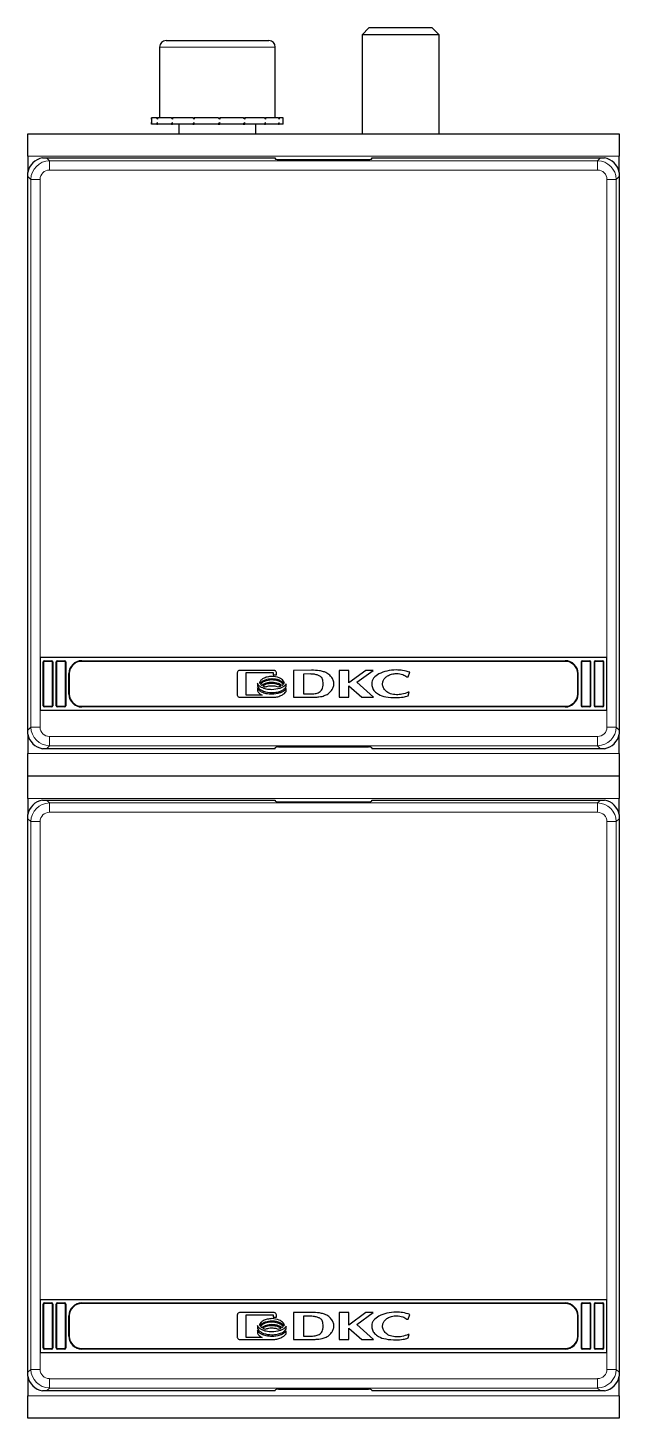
# Model space of a CAD drawing. Header units: millimetres. Extents: x 0 to 4265, y -608 to 607.
# Drawn here: x 4173.3 to 4265.3, y 289.4 to 505.9 of the extents above; entities that cross this region are included whole.
import ezdxf

# ---------------------------------------------------------------- set-up
doc = ezdxf.new("R2010")
doc.units = ezdxf.units.MM

msp = doc.modelspace()

# ---------------------------------------------------------------- linework, layer by layer
at = {"color": 7, "linetype": 'Continuous', "lineweight": 25}
for p, q in [((4226.38, 505.89), (4225.3, 504.82)), ((4225.3, 504.82), (4225.3, 489.39)), ((4237.3, 504.82), (4225.3, 504.82)), ((4236.23, 505.89), (4226.38, 505.89)), ((4237.3, 504.82), (4236.23, 505.89)), ((4237.3, 489.39), (4237.3, 504.82)), ((4193.8, 502.89), (4193.8, 491.89)), ((4194.8, 503.89), (4203.24, 503.89)), ((4203.24, 503.89), (4210.8, 503.89)), ((4211.8, 491.89), (4211.8, 502.89)), ((4192.55, 491.89), (4192.55, 490.89)), ((4192.55, 491.89), (4192.56, 491.89)), ((4192.56, 491.89), (4192.56, 491.64)), ((4193.37, 491.89), (4192.56, 491.89)), ((4193.37, 491.89), (4193.47, 491.89)), ((4193.47, 491.89), (4193.47, 491.64)), ((4195.63, 491.89), (4193.47, 491.89)), ((4195.63, 491.89), (4195.81, 491.89)), ((4195.81, 491.89), (4195.81, 491.64)), ((4198.97, 491.89), (4195.81, 491.89)), ((4198.97, 491.89), (4199.2, 491.89)), ((4199.2, 491.89), (4199.2, 491.64)), ((4202.9, 491.89), (4199.2, 491.89)), ((4202.9, 491.89), (4202.98, 491.89)), ((4203.11, 491.89), (4203.15, 491.89)), ((4203.15, 491.89), (4203.15, 491.64)), ((4206.82, 491.89), (4203.15, 491.89)), ((4206.82, 491.89), (4207.04, 491.89)), ((4207.04, 491.89), (4207.04, 491.64)), ((4210.12, 491.89), (4207.04, 491.89)), ((4210.12, 491.89), (4210.29, 491.89)), ((4210.29, 491.89), (4210.29, 491.64)), ((4212.31, 491.89), (4210.29, 491.89)), ((4212.31, 491.89), (4212.4, 491.89)), ((4212.4, 491.89), (4212.4, 491.64)), ((4213.05, 491.89), (4212.4, 491.89)), ((4213.05, 490.89), (4213.05, 491.89)), ((4173.3, 485.89), (4173.3, 489.39)), ((4173.3, 489.39), (4265.3, 489.39)), ((4192.55, 490.89), (4192.56, 490.89)), ((4192.56, 490.89), (4192.56, 491.14)), ((4193.37, 490.89), (4192.56, 490.89)), ((4193.37, 490.89), (4193.47, 490.89)), ((4193.47, 490.89), (4193.47, 491.14)), ((4195.63, 490.89), (4193.47, 490.89)), ((4195.63, 490.89), (4195.81, 490.89)), ((4195.81, 490.89), (4195.81, 491.14)), ((4198.97, 490.89), (4195.81, 490.89)), ((4196.8, 490.89), (4196.8, 489.39)), ((4198.97, 490.89), (4199.2, 490.89)), ((4199.2, 490.89), (4199.2, 491.14)), ((4202.9, 490.89), (4199.2, 490.89)), ((4202.9, 490.89), (4203.07, 490.89)), ((4203.07, 490.89), (4203.15, 490.89)), ((4203.15, 490.89), (4203.15, 491.14)), ((4206.82, 490.89), (4203.15, 490.89)), ((4206.82, 490.89), (4207.04, 490.89)), ((4207.04, 490.89), (4207.04, 491.14)), ((4210.12, 490.89), (4207.04, 490.89)), ((4208.8, 489.39), (4208.8, 490.89)), ((4210.12, 490.89), (4210.29, 490.89)), ((4210.29, 490.89), (4210.29, 491.14)), ((4212.31, 490.89), (4210.29, 490.89)), ((4212.31, 490.89), (4212.4, 490.89)), ((4212.4, 490.89), (4212.4, 491.14)), ((4213.05, 490.89), (4212.4, 490.89)), ((4265.3, 489.39), (4265.3, 485.89)), ((4173.3, 485.89), (4173.3, 483.37)), ((4175.58, 485.64), (4176.2, 485.64)), ((4176.2, 485.64), (4211.8, 485.64)), ((4211.8, 485.64), (4211.8, 485.51)), ((4212.3, 485.37), (4226.3, 485.37)), ((4226.8, 485.51), (4226.8, 485.64)), ((4226.8, 485.64), (4262.4, 485.64)), ((4262.4, 485.64), (4263.03, 485.64)), ((4265.3, 483.37), (4265.3, 485.89)), ((4173.3, 482.74), (4173.3, 483.37)), ((4265.3, 483.37), (4265.3, 482.74)), ((4173.3, 396.54), (4173.3, 482.74)), ((4265.3, 482.74), (4265.3, 396.54)), ((4263.4, 407.84), (4175.2, 407.84)), ((4175.2, 407.84), (4175.2, 399.64)), ((4175.7, 400.34), (4175.7, 407.14)), ((4175.9, 407.34), (4177, 407.34)), ((4177.2, 407.14), (4177.2, 400.34)), ((4177.7, 400.34), (4177.7, 407.14)), ((4177.9, 407.34), (4179, 407.34)), ((4179.2, 407.14), (4179.2, 400.34)), ((4181.7, 407.34), (4256.9, 407.34)), ((4259.4, 407.14), (4259.4, 400.34)), ((4259.6, 407.34), (4260.7, 407.34)), ((4260.9, 400.34), (4260.9, 407.14)), ((4261.4, 407.14), (4261.4, 400.34)), ((4261.6, 407.34), (4262.7, 407.34)), ((4262.9, 400.34), (4262.9, 407.14)), ((4263.4, 399.64), (4263.4, 407.84)), ((4179.7, 402.14), (4179.7, 405.34)), ((4205.87, 405.4), (4205.87, 402.08)), ((4211.55, 405.84), (4206.31, 405.84)), ((4207.29, 405.51), (4211.46, 405.51)), ((4207.29, 401.97), (4207.29, 405.51)), ((4211.46, 405.51), (4211.46, 405.12)), ((4211.46, 405.12), (4211.99, 405.12)), ((4211.99, 405.12), (4211.99, 405.4)), ((4217.45, 405.86), (4214.62, 405.84)), ((4214.62, 405.84), (4214.62, 401.64)), ((4217.24, 405.28), (4216.2, 405.26)), ((4216.2, 405.26), (4216.2, 402.16)), ((4221.73, 405.84), (4221.73, 401.64)), ((4223.22, 405.84), (4221.73, 405.84)), ((4223.22, 403.87), (4223.22, 405.84)), ((4225.88, 405.84), (4223.22, 403.87)), ((4224.48, 403.98), (4227.02, 405.84)), ((4227.02, 405.84), (4225.88, 405.84)), ((4232.48, 404.82), (4232.73, 405.55)), ((4258.9, 402.14), (4258.9, 405.34)), ((4209.02, 403.83), (4209.02, 403.38)), ((4209.02, 403.11), (4209.02, 402.65)), ((4213.48, 403.27), (4213.48, 403.72)), ((4213.48, 402.54), (4213.48, 403.01)), ((4223.23, 403.41), (4225.25, 401.64)), ((4223.23, 401.64), (4223.23, 403.41)), ((4227.07, 401.64), (4224.48, 403.98)), ((4232.28, 404.82), (4232.48, 404.82)), ((4206.31, 401.64), (4211.55, 401.64)), ((4209.75, 401.96), (4207.29, 401.97)), ((4214.62, 401.64), (4217.3, 401.65)), ((4216.2, 402.16), (4217.15, 402.18)), ((4217.3, 401.65), (4217.32, 401.65)), ((4217.32, 401.65), (4217.33, 401.65)), ((4221.73, 401.64), (4223.23, 401.64)), ((4225.25, 401.64), (4227.07, 401.64)), ((4232.46, 401.88), (4232.65, 402.42)), ((4232.65, 402.42), (4232.49, 402.42)), ((4175.2, 399.64), (4263.4, 399.64)), ((4177, 400.14), (4175.9, 400.14)), ((4179, 400.14), (4177.9, 400.14)), ((4256.9, 400.14), (4181.7, 400.14)), ((4260.7, 400.14), (4259.6, 400.14)), ((4262.7, 400.14), (4261.6, 400.14)), ((4173.3, 395.92), (4173.3, 396.54)), ((4265.3, 396.54), (4265.3, 395.92)), ((4173.3, 395.92), (4173.3, 392.89)), ((4265.3, 392.89), (4265.3, 395.92)), ((4173.3, 389.39), (4173.3, 392.89)), ((4176.2, 393.64), (4175.58, 393.64)), ((4211.8, 393.64), (4176.2, 393.64)), ((4211.8, 393.64), (4211.8, 393.78)), ((4212.3, 393.91), (4226.3, 393.91)), ((4226.8, 393.78), (4226.8, 393.64)), ((4262.4, 393.64), (4226.8, 393.64)), ((4263.03, 393.64), (4262.4, 393.64)), ((4265.3, 392.89), (4265.3, 389.39)), ((4173.3, 385.89), (4173.3, 389.39)), ((4173.3, 389.39), (4265.3, 389.39)), ((4265.3, 389.39), (4265.3, 385.89)), ((4173.3, 385.89), (4173.3, 383.37)), ((4175.58, 385.64), (4176.2, 385.64)), ((4176.2, 385.64), (4211.8, 385.64)), ((4211.8, 385.64), (4211.8, 385.51)), ((4212.3, 385.37), (4226.3, 385.37)), ((4226.8, 385.51), (4226.8, 385.64)), ((4226.8, 385.64), (4262.4, 385.64)), ((4262.4, 385.64), (4263.03, 385.64)), ((4265.3, 383.37), (4265.3, 385.89)), ((4173.3, 382.74), (4173.3, 383.37)), ((4265.3, 383.37), (4265.3, 382.74)), ((4173.3, 296.54), (4173.3, 382.74)), ((4265.3, 382.74), (4265.3, 296.54)), ((4263.4, 307.84), (4175.2, 307.84)), ((4175.2, 307.84), (4175.2, 299.64)), ((4263.4, 299.64), (4263.4, 307.84)), ((4175.7, 300.34), (4175.7, 307.14)), ((4175.9, 307.34), (4177, 307.34)), ((4177.2, 307.14), (4177.2, 300.34)), ((4177.7, 300.34), (4177.7, 307.14)), ((4177.9, 307.34), (4179, 307.34)), ((4179.2, 307.14), (4179.2, 300.34)), ((4179.7, 302.14), (4179.7, 305.34)), ((4181.7, 307.34), (4256.9, 307.34)), ((4205.87, 305.4), (4205.87, 302.08)), ((4211.55, 305.84), (4206.31, 305.84)), ((4207.29, 305.51), (4211.46, 305.51)), ((4207.29, 301.97), (4207.29, 305.51)), ((4211.46, 305.51), (4211.46, 305.12)), ((4211.99, 305.12), (4211.99, 305.4)), ((4217.45, 305.86), (4214.62, 305.84)), ((4214.62, 305.84), (4214.62, 301.64)), ((4217.24, 305.28), (4216.2, 305.26)), ((4221.73, 305.84), (4221.73, 301.64)), ((4223.22, 305.84), (4221.73, 305.84)), ((4223.22, 303.87), (4223.22, 305.84)), ((4225.88, 305.84), (4223.22, 303.87)), ((4224.48, 303.98), (4227.02, 305.84)), ((4227.02, 305.84), (4225.88, 305.84)), ((4232.48, 304.82), (4232.73, 305.55)), ((4258.9, 302.14), (4258.9, 305.34)), ((4259.4, 307.14), (4259.4, 300.34)), ((4259.6, 307.34), (4260.7, 307.34)), ((4260.9, 300.34), (4260.9, 307.14)), ((4261.4, 307.14), (4261.4, 300.34)), ((4261.6, 307.34), (4262.7, 307.34)), ((4262.9, 300.34), (4262.9, 307.14)), ((4209.02, 303.83), (4209.02, 303.38)), ((4209.02, 303.11), (4209.02, 302.65)), ((4211.46, 305.12), (4211.99, 305.12)), ((4213.48, 303.27), (4213.48, 303.72)), ((4216.2, 305.26), (4216.2, 302.16)), ((4223.23, 303.41), (4225.25, 301.64)), ((4223.23, 301.64), (4223.23, 303.41)), ((4227.07, 301.64), (4224.48, 303.98)), ((4232.28, 304.82), (4232.48, 304.82)), ((4206.31, 301.64), (4211.55, 301.64)), ((4209.75, 301.96), (4207.29, 301.97)), ((4213.48, 302.54), (4213.48, 303.01)), ((4214.62, 301.64), (4217.3, 301.65)), ((4216.2, 302.16), (4217.15, 302.18)), ((4217.3, 301.65), (4217.32, 301.65)), ((4217.32, 301.65), (4217.33, 301.65)), ((4221.73, 301.64), (4223.23, 301.64)), ((4225.25, 301.64), (4227.07, 301.64)), ((4232.46, 301.88), (4232.65, 302.42)), ((4232.65, 302.42), (4232.49, 302.42)), ((4175.2, 299.64), (4263.4, 299.64)), ((4177, 300.14), (4175.9, 300.14)), ((4179, 300.14), (4177.9, 300.14)), ((4256.9, 300.14), (4181.7, 300.14)), ((4260.7, 300.14), (4259.6, 300.14)), ((4262.7, 300.14), (4261.6, 300.14)), ((4173.3, 295.92), (4173.3, 296.54)), ((4173.3, 295.92), (4173.3, 292.89)), ((4265.3, 296.54), (4265.3, 295.92)), ((4265.3, 292.89), (4265.3, 295.92)), ((4173.3, 289.39), (4173.3, 292.89)), ((4176.2, 293.64), (4175.58, 293.64)), ((4211.8, 293.64), (4176.2, 293.64)), ((4211.8, 293.64), (4211.8, 293.78)), ((4212.3, 293.91), (4226.3, 293.91)), ((4226.8, 293.78), (4226.8, 293.64)), ((4262.4, 293.64), (4226.8, 293.64)), ((4263.03, 293.64), (4262.4, 293.64)), ((4265.3, 292.89), (4265.3, 289.39)), ((4265.3, 289.39), (4173.3, 289.39))]:
    msp.add_line(p, q, dxfattribs=at)
at = {"color": 8, "linetype": 'Continuous', "lineweight": 18}
for p, q in [((4203.3, 502.89), (4193.8, 502.89)), ((4211.8, 502.89), (4203.3, 502.89)), ((4173.3, 485.89), (4265.3, 485.89)), ((4176.2, 485.64), (4176.65, 485.19)), ((4176.65, 485.19), (4176.65, 483.74)), ((4176.65, 485.19), (4261.95, 485.19)), ((4261.95, 485.19), (4262.4, 485.64)), ((4261.95, 483.74), (4261.95, 485.19)), ((4261.95, 483.74), (4176.65, 483.74)), ((4173.75, 482.29), (4173.3, 482.74)), ((4175.2, 482.29), (4173.75, 482.29)), ((4173.75, 396.99), (4173.75, 482.29)), ((4175.2, 482.29), (4175.2, 407.84)), ((4263.4, 407.84), (4263.4, 482.29)), ((4264.85, 482.29), (4263.4, 482.29)), ((4265.3, 482.74), (4264.85, 482.29)), ((4264.85, 482.29), (4264.85, 396.99)), ((4175.71, 407.14), (4175.7, 407.14)), ((4175.71, 407.14), (4175.81, 407.14)), ((4175.71, 400.34), (4175.71, 407.14)), ((4175.81, 407.14), (4175.81, 400.34)), ((4175.9, 407.24), (4175.9, 407.34)), ((4175.9, 407.34), (4177, 407.34)), ((4175.9, 407.34), (4175.9, 407.34)), ((4177, 407.24), (4175.9, 407.24)), ((4177, 407.24), (4177, 407.34)), ((4177, 407.34), (4177, 407.34)), ((4177.1, 400.34), (4177.1, 407.14)), ((4177.1, 407.14), (4177.2, 407.14)), ((4177.2, 407.14), (4177.2, 400.34)), ((4177.2, 407.14), (4177.2, 407.14)), ((4177.71, 407.14), (4177.7, 407.14)), ((4177.71, 407.14), (4177.81, 407.14)), ((4177.71, 400.34), (4177.71, 407.14)), ((4177.81, 407.14), (4177.81, 400.34)), ((4177.9, 407.24), (4177.9, 407.34)), ((4177.9, 407.34), (4179, 407.34)), ((4177.9, 407.34), (4177.9, 407.34)), ((4179, 407.24), (4177.9, 407.24)), ((4179, 407.24), (4179, 407.34)), ((4179, 407.34), (4179, 407.34)), ((4179.1, 400.34), (4179.1, 407.14)), ((4179.1, 407.14), (4179.2, 407.14)), ((4179.2, 407.14), (4179.2, 400.34)), ((4179.2, 407.14), (4179.2, 407.14)), ((4181.7, 407.34), (4256.9, 407.34)), ((4181.7, 407.24), (4181.7, 407.34)), ((4181.7, 407.34), (4181.7, 407.34)), ((4256.9, 407.24), (4181.7, 407.24)), ((4256.9, 407.34), (4256.9, 407.24)), ((4256.9, 407.34), (4256.9, 407.34)), ((4259.4, 407.14), (4259.5, 407.14)), ((4259.4, 400.34), (4259.4, 407.14)), ((4259.4, 407.14), (4259.4, 407.14)), ((4259.5, 407.14), (4259.5, 400.34)), ((4259.6, 407.34), (4259.6, 407.24)), ((4259.6, 407.34), (4260.7, 407.34)), ((4259.6, 407.34), (4259.6, 407.34)), ((4260.7, 407.24), (4259.6, 407.24)), ((4260.7, 407.34), (4260.7, 407.24)), ((4260.7, 407.34), (4260.7, 407.34)), ((4260.8, 400.34), (4260.8, 407.14)), ((4260.8, 407.14), (4260.9, 407.14)), ((4260.9, 407.14), (4260.9, 400.34)), ((4260.9, 407.14), (4260.9, 407.14)), ((4261.4, 400.34), (4261.4, 407.14)), ((4261.5, 407.14), (4261.4, 407.14)), ((4261.4, 407.14), (4261.4, 407.14)), ((4261.5, 407.14), (4261.5, 400.34)), ((4261.6, 407.24), (4261.6, 407.34)), ((4261.6, 407.34), (4262.7, 407.34)), ((4261.6, 407.34), (4261.6, 407.34)), ((4262.7, 407.24), (4261.6, 407.24)), ((4262.7, 407.24), (4262.7, 407.34)), ((4262.7, 407.34), (4262.7, 407.34)), ((4262.8, 400.34), (4262.8, 407.14)), ((4262.9, 407.14), (4262.8, 407.14)), ((4262.9, 407.14), (4262.9, 400.34)), ((4262.9, 407.14), (4262.9, 407.14)), ((4179.71, 405.34), (4179.7, 405.34)), ((4179.71, 402.14), (4179.71, 405.34)), ((4179.81, 405.34), (4179.71, 405.34)), ((4179.81, 405.34), (4179.81, 402.14)), ((4258.8, 402.14), (4258.8, 405.34)), ((4258.9, 405.34), (4258.8, 405.34)), ((4258.9, 405.34), (4258.9, 402.14)), ((4258.9, 405.34), (4258.9, 405.34)), ((4179.7, 402.14), (4179.71, 402.14)), ((4179.81, 402.14), (4179.71, 402.14)), ((4258.9, 402.14), (4258.8, 402.14)), ((4258.9, 402.14), (4258.9, 402.14)), ((4175.2, 399.64), (4175.2, 396.99)), ((4175.7, 400.34), (4175.71, 400.34)), ((4175.71, 400.34), (4175.81, 400.34)), ((4175.9, 400.24), (4177, 400.24)), ((4175.9, 400.14), (4175.9, 400.24)), ((4177, 400.14), (4175.9, 400.14)), ((4175.9, 400.14), (4175.9, 400.14)), ((4177, 400.14), (4177, 400.24)), ((4177, 400.14), (4177, 400.14)), ((4177.1, 400.34), (4177.2, 400.34)), ((4177.2, 400.34), (4177.2, 400.34)), ((4177.7, 400.34), (4177.71, 400.34)), ((4177.71, 400.34), (4177.81, 400.34)), ((4177.9, 400.24), (4179, 400.24)), ((4177.9, 400.14), (4177.9, 400.24)), ((4179, 400.14), (4177.9, 400.14)), ((4177.9, 400.14), (4177.9, 400.14)), ((4179, 400.14), (4179, 400.24)), ((4179, 400.14), (4179, 400.14)), ((4179.1, 400.34), (4179.2, 400.34)), ((4179.2, 400.34), (4179.2, 400.34)), ((4181.7, 400.24), (4256.9, 400.24)), ((4181.7, 400.24), (4181.7, 400.14)), ((4256.9, 400.14), (4181.7, 400.14)), ((4181.7, 400.14), (4181.7, 400.14)), ((4256.9, 400.14), (4256.9, 400.24)), ((4256.9, 400.14), (4256.9, 400.14)), ((4259.4, 400.34), (4259.5, 400.34)), ((4259.4, 400.34), (4259.4, 400.34)), ((4259.6, 400.24), (4260.7, 400.24)), ((4259.6, 400.24), (4259.6, 400.14)), ((4260.7, 400.14), (4259.6, 400.14)), ((4259.6, 400.14), (4259.6, 400.14)), ((4260.7, 400.24), (4260.7, 400.14)), ((4260.7, 400.14), (4260.7, 400.14)), ((4260.8, 400.34), (4260.9, 400.34)), ((4260.9, 400.34), (4260.9, 400.34)), ((4261.5, 400.34), (4261.4, 400.34)), ((4261.4, 400.34), (4261.4, 400.34)), ((4261.6, 400.24), (4262.7, 400.24)), ((4261.6, 400.14), (4261.6, 400.24)), ((4262.7, 400.14), (4261.6, 400.14)), ((4261.6, 400.14), (4261.6, 400.14)), ((4262.7, 400.14), (4262.7, 400.24)), ((4262.7, 400.14), (4262.7, 400.14)), ((4262.9, 400.34), (4262.8, 400.34)), ((4262.9, 400.34), (4262.9, 400.34)), ((4263.4, 396.99), (4263.4, 399.64)), ((4173.3, 396.54), (4173.75, 396.99)), ((4173.75, 396.99), (4175.2, 396.99)), ((4263.4, 396.99), (4264.85, 396.99)), ((4264.85, 396.99), (4265.3, 396.54)), ((4176.65, 394.09), (4176.2, 393.64)), ((4176.65, 395.54), (4261.95, 395.54)), ((4176.65, 395.54), (4176.65, 394.09)), ((4261.95, 394.09), (4176.65, 394.09)), ((4261.95, 394.09), (4261.95, 395.54)), ((4262.4, 393.64), (4261.95, 394.09)), ((4265.3, 392.89), (4173.3, 392.89)), ((4173.3, 385.89), (4265.3, 385.89)), ((4176.2, 385.64), (4176.65, 385.19)), ((4261.95, 385.19), (4262.4, 385.64)), ((4176.65, 385.19), (4176.65, 383.74)), ((4176.65, 385.19), (4261.95, 385.19)), ((4261.95, 383.74), (4176.65, 383.74)), ((4261.95, 383.74), (4261.95, 385.19)), ((4173.75, 382.29), (4173.3, 382.74)), ((4175.2, 382.29), (4173.75, 382.29)), ((4173.75, 296.99), (4173.75, 382.29)), ((4175.2, 382.29), (4175.2, 307.84)), ((4263.4, 307.84), (4263.4, 382.29)), ((4264.85, 382.29), (4263.4, 382.29)), ((4265.3, 382.74), (4264.85, 382.29)), ((4264.85, 382.29), (4264.85, 296.99)), ((4175.71, 307.14), (4175.7, 307.14)), ((4175.71, 307.14), (4175.81, 307.14)), ((4175.71, 300.34), (4175.71, 307.14)), ((4175.81, 307.14), (4175.81, 300.34)), ((4175.9, 307.24), (4175.9, 307.34)), ((4175.9, 307.34), (4177, 307.34)), ((4175.9, 307.34), (4175.9, 307.34)), ((4177, 307.24), (4175.9, 307.24)), ((4177, 307.24), (4177, 307.34)), ((4177, 307.34), (4177, 307.34)), ((4177.1, 300.34), (4177.1, 307.14)), ((4177.1, 307.14), (4177.2, 307.14)), ((4177.2, 307.14), (4177.2, 300.34)), ((4177.2, 307.14), (4177.2, 307.14)), ((4177.71, 307.14), (4177.7, 307.14)), ((4177.71, 307.14), (4177.81, 307.14)), ((4177.71, 300.34), (4177.71, 307.14)), ((4177.81, 307.14), (4177.81, 300.34)), ((4177.9, 307.24), (4177.9, 307.34)), ((4177.9, 307.34), (4179, 307.34)), ((4177.9, 307.34), (4177.9, 307.34)), ((4179, 307.24), (4177.9, 307.24)), ((4179, 307.24), (4179, 307.34)), ((4179, 307.34), (4179, 307.34)), ((4179.1, 300.34), (4179.1, 307.14)), ((4179.1, 307.14), (4179.2, 307.14)), ((4179.2, 307.14), (4179.2, 300.34)), ((4179.2, 307.14), (4179.2, 307.14)), ((4179.71, 305.34), (4179.7, 305.34)), ((4179.71, 302.14), (4179.71, 305.34)), ((4179.81, 305.34), (4179.71, 305.34)), ((4179.81, 305.34), (4179.81, 302.14)), ((4181.7, 307.34), (4256.9, 307.34)), ((4181.7, 307.24), (4181.7, 307.34)), ((4181.7, 307.34), (4181.7, 307.34)), ((4256.9, 307.24), (4181.7, 307.24)), ((4256.9, 307.34), (4256.9, 307.24)), ((4256.9, 307.34), (4256.9, 307.34)), ((4258.8, 302.14), (4258.8, 305.34)), ((4258.9, 305.34), (4258.8, 305.34)), ((4258.9, 305.34), (4258.9, 302.14)), ((4258.9, 305.34), (4258.9, 305.34)), ((4259.4, 307.14), (4259.5, 307.14)), ((4259.4, 300.34), (4259.4, 307.14)), ((4259.4, 307.14), (4259.4, 307.14)), ((4259.5, 307.14), (4259.5, 300.34)), ((4259.6, 307.34), (4259.6, 307.24)), ((4259.6, 307.34), (4260.7, 307.34)), ((4259.6, 307.34), (4259.6, 307.34)), ((4260.7, 307.24), (4259.6, 307.24)), ((4260.7, 307.34), (4260.7, 307.24)), ((4260.7, 307.34), (4260.7, 307.34)), ((4260.8, 300.34), (4260.8, 307.14)), ((4260.8, 307.14), (4260.9, 307.14)), ((4260.9, 307.14), (4260.9, 300.34)), ((4260.9, 307.14), (4260.9, 307.14)), ((4261.4, 300.34), (4261.4, 307.14)), ((4261.5, 307.14), (4261.4, 307.14)), ((4261.4, 307.14), (4261.4, 307.14)), ((4261.5, 307.14), (4261.5, 300.34)), ((4261.6, 307.24), (4261.6, 307.34)), ((4261.6, 307.34), (4262.7, 307.34)), ((4261.6, 307.34), (4261.6, 307.34)), ((4262.7, 307.24), (4261.6, 307.24)), ((4262.7, 307.24), (4262.7, 307.34)), ((4262.7, 307.34), (4262.7, 307.34)), ((4262.8, 300.34), (4262.8, 307.14)), ((4262.9, 307.14), (4262.8, 307.14)), ((4262.9, 307.14), (4262.9, 300.34)), ((4262.9, 307.14), (4262.9, 307.14)), ((4179.7, 302.14), (4179.71, 302.14)), ((4179.81, 302.14), (4179.71, 302.14)), ((4258.9, 302.14), (4258.8, 302.14)), ((4258.9, 302.14), (4258.9, 302.14)), ((4175.2, 299.64), (4175.2, 296.99)), ((4175.7, 300.34), (4175.71, 300.34)), ((4175.71, 300.34), (4175.81, 300.34)), ((4175.9, 300.24), (4177, 300.24)), ((4175.9, 300.14), (4175.9, 300.24)), ((4177, 300.14), (4175.9, 300.14)), ((4175.9, 300.14), (4175.9, 300.14)), ((4177, 300.14), (4177, 300.24)), ((4177, 300.14), (4177, 300.14)), ((4177.1, 300.34), (4177.2, 300.34)), ((4177.2, 300.34), (4177.2, 300.34)), ((4177.7, 300.34), (4177.71, 300.34)), ((4177.71, 300.34), (4177.81, 300.34)), ((4177.9, 300.24), (4179, 300.24)), ((4177.9, 300.14), (4177.9, 300.24)), ((4179, 300.14), (4177.9, 300.14)), ((4177.9, 300.14), (4177.9, 300.14)), ((4179, 300.14), (4179, 300.24)), ((4179, 300.14), (4179, 300.14)), ((4179.1, 300.34), (4179.2, 300.34)), ((4179.2, 300.34), (4179.2, 300.34)), ((4181.7, 300.24), (4256.9, 300.24)), ((4181.7, 300.24), (4181.7, 300.14)), ((4256.9, 300.14), (4181.7, 300.14)), ((4181.7, 300.14), (4181.7, 300.14)), ((4256.9, 300.14), (4256.9, 300.24)), ((4256.9, 300.14), (4256.9, 300.14)), ((4259.4, 300.34), (4259.5, 300.34)), ((4259.4, 300.34), (4259.4, 300.34)), ((4259.6, 300.24), (4260.7, 300.24)), ((4259.6, 300.24), (4259.6, 300.14)), ((4260.7, 300.14), (4259.6, 300.14)), ((4259.6, 300.14), (4259.6, 300.14)), ((4260.7, 300.24), (4260.7, 300.14)), ((4260.7, 300.14), (4260.7, 300.14)), ((4260.8, 300.34), (4260.9, 300.34)), ((4260.9, 300.34), (4260.9, 300.34)), ((4261.5, 300.34), (4261.4, 300.34)), ((4261.4, 300.34), (4261.4, 300.34)), ((4261.6, 300.24), (4262.7, 300.24)), ((4261.6, 300.14), (4261.6, 300.24)), ((4262.7, 300.14), (4261.6, 300.14)), ((4261.6, 300.14), (4261.6, 300.14)), ((4262.7, 300.14), (4262.7, 300.24)), ((4262.7, 300.14), (4262.7, 300.14)), ((4262.9, 300.34), (4262.8, 300.34)), ((4262.9, 300.34), (4262.9, 300.34)), ((4263.4, 296.99), (4263.4, 299.64)), ((4173.3, 296.54), (4173.75, 296.99)), ((4173.75, 296.99), (4175.2, 296.99)), ((4263.4, 296.99), (4264.85, 296.99)), ((4264.85, 296.99), (4265.3, 296.54)), ((4176.65, 295.54), (4261.95, 295.54)), ((4176.65, 295.54), (4176.65, 294.09)), ((4261.95, 294.09), (4261.95, 295.54)), ((4265.3, 292.89), (4173.3, 292.89)), ((4176.65, 294.09), (4176.2, 293.64)), ((4261.95, 294.09), (4176.65, 294.09)), ((4262.4, 293.64), (4261.95, 294.09))]:
    msp.add_line(p, q, dxfattribs=at)
at = {"color": 7, "linetype": 'Continuous', "lineweight": 25}
for centre, radius, start, end in [((4194.8, 502.89), 1, 90, 180), ((4210.8, 502.89), 1, 0, 90), ((4175.9, 407.14), 0.2, 90, 180), ((4177, 407.14), 0.2, 360, 90), ((4177.9, 407.14), 0.2, 90, 180), ((4179, 407.14), 0.2, 360, 90), ((4181.7, 405.34), 2, 90, 180), ((4256.9, 405.34), 2, 360, 90), ((4259.6, 407.14), 0.2, 90, 180), ((4260.7, 407.14), 0.2, 360, 90), ((4261.6, 407.14), 0.2, 90, 180), ((4262.7, 407.14), 0.2, 0, 90), ((4181.7, 402.14), 2, 180, 270), ((4256.9, 402.14), 2, 270, 360), ((4175.9, 400.34), 0.2, 180, 270), ((4177, 400.34), 0.2, 270, 360), ((4177.9, 400.34), 0.2, 180, 270), ((4179, 400.34), 0.2, 270, 360), ((4259.6, 400.34), 0.2, 180, 270), ((4260.7, 400.34), 0.2, 270, 360), ((4261.6, 400.34), 0.2, 180, 270), ((4262.7, 400.34), 0.2, 270, 0), ((4175.9, 307.14), 0.2, 90, 180), ((4177, 307.14), 0.2, 360, 90), ((4177.9, 307.14), 0.2, 90, 180), ((4179, 307.14), 0.2, 360, 90), ((4181.7, 305.34), 2, 90, 180), ((4256.9, 305.34), 2, 360, 90), ((4259.6, 307.14), 0.2, 90, 180), ((4260.7, 307.14), 0.2, 360, 90), ((4261.6, 307.14), 0.2, 90, 180), ((4262.7, 307.14), 0.2, 0, 90), ((4181.7, 302.14), 2, 180, 270), ((4256.9, 302.14), 2, 270, 360), ((4175.9, 300.34), 0.2, 180, 270), ((4177, 300.34), 0.2, 270, 360), ((4177.9, 300.34), 0.2, 180, 270), ((4179, 300.34), 0.2, 270, 360), ((4259.6, 300.34), 0.2, 180, 270), ((4260.7, 300.34), 0.2, 270, 360), ((4261.6, 300.34), 0.2, 180, 270), ((4262.7, 300.34), 0.2, 270, 0)]:
    msp.add_arc(centre, radius, start, end, dxfattribs=at)
at = {"color": 8, "linetype": 'Continuous', "lineweight": 18}
for centre, radius, start, end in [((4175.9, 407.14), 0.198, 90, 180), ((4175.9, 407.14), 0.0982, 90, 180), ((4177, 407.14), 0.198, 360, 90), ((4177, 407.14), 0.0982, 0, 90), ((4177.9, 407.14), 0.198, 90, 180), ((4177.9, 407.14), 0.0982, 90, 180), ((4179, 407.14), 0.198, 360, 90), ((4179, 407.14), 0.0982, 0, 90), ((4181.7, 405.34), 2, 90, 180), ((4181.7, 405.34), 1.9, 90, 180), ((4256.9, 405.34), 2, 360, 90), ((4256.9, 405.34), 1.9, 360, 90), ((4259.6, 407.14), 0.198, 90, 180), ((4259.6, 407.14), 0.0982, 90, 180), ((4260.7, 407.14), 0.198, 360, 90), ((4260.7, 407.14), 0.0982, 360, 90), ((4261.6, 407.14), 0.198, 90, 180), ((4261.6, 407.14), 0.0982, 90, 180), ((4262.7, 407.14), 0.198, 0, 90), ((4262.7, 407.14), 0.0982, 0, 90), ((4181.7, 402.14), 2, 180, 270), ((4181.7, 402.14), 1.9, 180, 270), ((4256.9, 402.14), 1.9, 270, 360), ((4256.9, 402.14), 2, 270, 360), ((4175.9, 400.34), 0.198, 180, 270), ((4175.9, 400.34), 0.0982, 180, 270), ((4177, 400.34), 0.0982, 270, 0), ((4177, 400.34), 0.198, 270, 360), ((4177.9, 400.34), 0.198, 180, 270), ((4177.9, 400.34), 0.0982, 180, 270), ((4179, 400.34), 0.0982, 270, 0), ((4179, 400.34), 0.198, 270, 360), ((4259.6, 400.34), 0.198, 180, 270), ((4259.6, 400.34), 0.0982, 180, 270), ((4260.7, 400.34), 0.0982, 270, 360), ((4260.7, 400.34), 0.198, 270, 360), ((4261.6, 400.34), 0.198, 180, 270), ((4261.6, 400.34), 0.0982, 180, 270), ((4262.7, 400.34), 0.0982, 270, 0), ((4262.7, 400.34), 0.198, 270, 0), ((4175.9, 307.14), 0.198, 90, 180), ((4175.9, 307.14), 0.0982, 90, 180), ((4177, 307.14), 0.198, 360, 90), ((4177, 307.14), 0.0982, 0, 90), ((4177.9, 307.14), 0.198, 90, 180), ((4177.9, 307.14), 0.0982, 90, 180), ((4179, 307.14), 0.198, 360, 90), ((4179, 307.14), 0.0982, 0, 90), ((4181.7, 305.34), 2, 90, 180), ((4181.7, 305.34), 1.9, 90, 180), ((4256.9, 305.34), 2, 360, 90), ((4256.9, 305.34), 1.9, 360, 90), ((4259.6, 307.14), 0.198, 90, 180), ((4259.6, 307.14), 0.0982, 90, 180), ((4260.7, 307.14), 0.198, 360, 90), ((4260.7, 307.14), 0.0982, 360, 90), ((4261.6, 307.14), 0.198, 90, 180), ((4261.6, 307.14), 0.0982, 90, 180), ((4262.7, 307.14), 0.198, 0, 90), ((4262.7, 307.14), 0.0982, 0, 90), ((4181.7, 302.14), 2, 180, 270), ((4181.7, 302.14), 1.9, 180, 270), ((4256.9, 302.14), 1.9, 270, 360), ((4256.9, 302.14), 2, 270, 360), ((4175.9, 300.34), 0.198, 180, 270), ((4175.9, 300.34), 0.0982, 180, 270), ((4177, 300.34), 0.0982, 270, 0), ((4177, 300.34), 0.198, 270, 360), ((4177.9, 300.34), 0.198, 180, 270), ((4177.9, 300.34), 0.0982, 180, 270), ((4179, 300.34), 0.0982, 270, 0), ((4179, 300.34), 0.198, 270, 360), ((4259.6, 300.34), 0.198, 180, 270), ((4259.6, 300.34), 0.0982, 180, 270), ((4260.7, 300.34), 0.0982, 270, 360), ((4260.7, 300.34), 0.198, 270, 360), ((4261.6, 300.34), 0.198, 180, 270), ((4261.6, 300.34), 0.0982, 180, 270), ((4262.7, 300.34), 0.0982, 270, 0), ((4262.7, 300.34), 0.198, 270, 0)]:
    msp.add_arc(centre, radius, start, end, dxfattribs=at)
at = {"color": 7, "linetype": 'Continuous', "lineweight": 25}
for centre, major_axis, ratio, start_param, end_param in [((4176.35, 482.59), (2.27, -2.27), 0.935113, 2.575748, 3.707437), ((4212.3, 485.51), (0.5, 0), 0.267949, 3.141593, 4.712389), ((4226.3, 485.51), (0.5, 0), 0.267949, 4.712389, 6.283185), ((4262.25, 482.59), (-2.27, -2.27), 0.935113, 2.575748, 3.707437), ((4176.35, 396.69), (2.27, 2.27), 0.935113, 2.575748, 3.707437), ((4262.25, 396.69), (-2.27, 2.27), 0.935113, 2.575748, 3.707437), ((4212.3, 393.78), (0.5, 0), 0.267949, 1.570796, 3.141593), ((4226.3, 393.78), (0.5, 0), 0.267949, 0, 1.570796), ((4176.35, 382.59), (2.27, -2.27), 0.935113, 2.575748, 3.707437), ((4212.3, 385.51), (0.5, 0), 0.267949, 3.141593, 4.712389), ((4226.3, 385.51), (0.5, 0), 0.267949, 4.712389, 6.283185), ((4262.25, 382.59), (-2.27, -2.27), 0.935113, 2.575748, 3.707437), ((4176.35, 296.69), (2.27, 2.27), 0.935113, 2.575748, 3.707437), ((4262.25, 296.69), (-2.27, 2.27), 0.935113, 2.575748, 3.707437), ((4212.3, 293.78), (0.5, 0), 0.267949, 1.570796, 3.141593), ((4226.3, 293.78), (0.5, 0), 0.267949, 0, 1.570796)]:
    msp.add_ellipse(centre, major_axis=major_axis, ratio=ratio, start_param=start_param, end_param=end_param, dxfattribs=at)
at = {"color": 8, "linetype": 'Continuous', "lineweight": 18}
for centre, major_axis, ratio, start_param, end_param in [((4176.76, 482.19), (2.13, -2.13), 0.997754, 2.389713, 3.893472), ((4261.85, 482.19), (2.13, 2.13), 0.997754, 5.531306, 7.035065), ((4176.76, 482.19), (1.13, -1.13), 0.935113, 2.389713, 3.893472), ((4261.85, 482.19), (-1.13, -1.13), 0.935113, 2.389713, 3.893472), ((4176.76, 397.1), (2.13, 2.13), 0.997754, 2.389713, 3.893472), ((4176.76, 397.1), (1.13, 1.13), 0.935113, 2.389713, 3.893472), ((4261.85, 397.1), (-1.13, 1.13), 0.935113, 2.389713, 3.893472), ((4261.85, 397.1), (-2.13, 2.13), 0.997754, 2.389713, 3.893472), ((4176.76, 382.19), (2.13, -2.13), 0.997754, 2.389713, 3.893472), ((4176.76, 382.19), (1.13, -1.13), 0.935113, 2.389713, 3.893472), ((4261.85, 382.19), (2.13, 2.13), 0.997754, 5.531306, 7.035065), ((4261.85, 382.19), (-1.13, -1.13), 0.935113, 2.389713, 3.893472), ((4176.76, 297.1), (2.13, 2.13), 0.997754, 2.389713, 3.893472), ((4176.76, 297.1), (1.13, 1.13), 0.935113, 2.389713, 3.893472), ((4261.85, 297.1), (-1.13, 1.13), 0.935113, 2.389713, 3.893472), ((4261.85, 297.1), (-2.13, 2.13), 0.997754, 2.389713, 3.893472)]:
    msp.add_ellipse(centre, major_axis=major_axis, ratio=ratio, start_param=start_param, end_param=end_param, dxfattribs=at)
at = {"color": 7, "linetype": 'Continuous', "lineweight": 25}
for points, knots in [([(4192.56, 491.64), (4192.56, 491.68), (4192.56, 491.75), (4192.55, 491.83), (4192.55, 491.87), (4192.55, 491.89)], [0, 0, 0, 0, 0.4999808, 0.7499881, 1, 1, 1, 1]), ([(4193.47, 491.64), (4193.45, 491.68), (4193.43, 491.75), (4193.4, 491.83), (4193.38, 491.87), (4193.37, 491.89)], [0, 0, 0, 0, 0.499981, 0.749988, 1, 1, 1, 1]), ([(4195.81, 491.64), (4195.78, 491.68), (4195.73, 491.75), (4195.67, 491.83), (4195.64, 491.87), (4195.63, 491.89)], [0, 0, 0, 0, 0.499981, 0.749988, 1, 1, 1, 1]), ([(4199.2, 491.64), (4199.17, 491.68), (4199.11, 491.75), (4199.03, 491.83), (4198.99, 491.87), (4198.97, 491.89)], [0, 0, 0, 0, 0.499981, 0.749988, 1, 1, 1, 1]), ([(4203.15, 491.64), (4203.11, 491.68), (4203.05, 491.75), (4202.96, 491.83), (4202.92, 491.87), (4202.9, 491.89)], [0, 0, 0, 0, 0.499981, 0.749988, 1, 1, 1, 1]), ([(4203.15, 491.64), (4203.14, 491.71), (4203.11, 491.84), (4203.08, 491.88), (4203.07, 491.89)], [0, 0, 0, 0, 0.561794, 1, 1, 1, 1]), ([(4207.04, 491.64), (4207.01, 491.68), (4206.95, 491.75), (4206.87, 491.83), (4206.84, 491.87), (4206.82, 491.89)], [0, 0, 0, 0, 0.499981, 0.749988, 1, 1, 1, 1]), ([(4210.29, 491.64), (4210.26, 491.68), (4210.22, 491.75), (4210.16, 491.83), (4210.13, 491.87), (4210.12, 491.89)], [0, 0, 0, 0, 0.499981, 0.749988, 1, 1, 1, 1]), ([(4212.4, 491.64), (4212.39, 491.68), (4212.36, 491.75), (4212.33, 491.83), (4212.32, 491.87), (4212.31, 491.89)], [0, 0, 0, 0, 0.4999808, 0.7499881, 1, 1, 1, 1]), ([(4192.55, 490.89), (4192.55, 490.91), (4192.55, 490.95), (4192.56, 491.04), (4192.56, 491.1), (4192.56, 491.14)], [0, 0, 0, 0, 0.25014, 0.50028, 1, 1, 1, 1]), ([(4193.37, 490.89), (4193.38, 490.91), (4193.4, 490.95), (4193.43, 491.04), (4193.45, 491.1), (4193.47, 491.14)], [0, 0, 0, 0, 0.25014, 0.50028, 1, 1, 1, 1]), ([(4195.63, 490.89), (4195.64, 490.91), (4195.67, 490.95), (4195.73, 491.04), (4195.78, 491.1), (4195.81, 491.14)], [0, 0, 0, 0, 0.25014, 0.50028, 1, 1, 1, 1]), ([(4198.97, 490.89), (4198.99, 490.91), (4199.03, 490.95), (4199.11, 491.04), (4199.17, 491.1), (4199.2, 491.14)], [0, 0, 0, 0, 0.25014, 0.50028, 1, 1, 1, 1]), ([(4202.9, 490.89), (4202.92, 490.91), (4202.96, 490.95), (4203.05, 491.04), (4203.11, 491.1), (4203.15, 491.14)], [0, 0, 0, 0, 0.25014, 0.50028, 1, 1, 1, 1]), ([(4203.15, 491.14), (4203.14, 491.07), (4203.11, 490.94), (4203.08, 490.91), (4203.07, 490.89)], [0, 0, 0, 0, 0.561794, 1, 1, 1, 1]), ([(4206.82, 490.89), (4206.84, 490.91), (4206.87, 490.95), (4206.95, 491.04), (4207.01, 491.1), (4207.04, 491.14)], [0, 0, 0, 0, 0.25014, 0.50028, 1, 1, 1, 1]), ([(4210.12, 490.89), (4210.13, 490.91), (4210.16, 490.95), (4210.22, 491.04), (4210.26, 491.1), (4210.29, 491.14)], [0, 0, 0, 0, 0.25014, 0.50028, 1, 1, 1, 1]), ([(4212.31, 490.89), (4212.32, 490.91), (4212.33, 490.95), (4212.36, 491.04), (4212.39, 491.1), (4212.4, 491.14)], [0, 0, 0, 0, 0.25014, 0.50028, 1, 1, 1, 1]), ([(4206.31, 405.84), (4206.24, 405.83), (4206.12, 405.82), (4205.98, 405.7), (4205.89, 405.56), (4205.88, 405.45), (4205.87, 405.4)], [0, 0, 0, 0, 0.2813032, 0.555629, 0.7738783, 1, 1, 1, 1]), ([(4211.27, 404.89), (4211.03, 404.87), (4210.56, 404.84), (4209.98, 404.61), (4209.55, 404.32), (4209.41, 404.07), (4209.34, 403.96)], [0, 0, 0, 0, 0.32886, 0.621368, 0.822445, 1, 1, 1, 1]), ([(4213.22, 403.92), (4213.17, 404.02), (4213.06, 404.24), (4212.77, 404.49), (4212.19, 404.8), (4211.66, 404.85), (4211.27, 404.89)], [0, 0, 0, 0, 0.149079, 0.314363, 0.498773, 1, 1, 1, 1]), ([(4211.99, 405.4), (4211.98, 405.47), (4211.96, 405.6), (4211.85, 405.74), (4211.71, 405.83), (4211.61, 405.84), (4211.55, 405.84)], [0, 0, 0, 0, 0.285248, 0.560563, 0.777151, 1, 1, 1, 1]), ([(4217.89, 405.22), (4217.76, 405.23), (4217.55, 405.26), (4217.33, 405.27), (4217.24, 405.28)], [0, 0, 0, 0, 0.586635, 1, 1, 1, 1]), ([(4219.81, 405.42), (4219.65, 405.5), (4219.29, 405.67), (4218.49, 405.82), (4217.86, 405.84), (4217.45, 405.86)], [0, 0, 0, 0, 0.216742, 0.489643, 1, 1, 1, 1]), ([(4219.24, 403.75), (4219.24, 403.88), (4219.23, 404.12), (4219.16, 404.45), (4219.04, 404.71), (4218.8, 404.94), (4218.41, 405.11), (4218.08, 405.18), (4217.89, 405.22)], [0, 0, 0, 0, 0.1768081, 0.3192306, 0.4393795, 0.5523951, 0.7492045, 1, 1, 1, 1]), ([(4219.08, 401.79), (4219.3, 401.86), (4219.73, 401.99), (4220.26, 402.35), (4220.65, 402.81), (4220.89, 403.33), (4220.94, 403.89), (4220.79, 404.47), (4220.4, 405.01), (4220.02, 405.28), (4219.81, 405.42)], [0, 0, 0, 0, 0.138091, 0.265455, 0.384013, 0.496103, 0.605759, 0.71979, 0.847662, 1, 1, 1, 1]), ([(4230.62, 405.9), (4230.12, 405.87), (4229.19, 405.81), (4227.97, 405.37), (4227.2, 404.8), (4226.85, 404.24), (4226.82, 403.94), (4226.8, 403.8)], [0, 0, 0, 0, 0.315674, 0.58952, 0.813199, 0.909026, 1, 1, 1, 1]), ([(4228.48, 403.7), (4228.5, 403.86), (4228.54, 404.2), (4228.84, 404.64), (4229.29, 405.02), (4229.92, 405.29), (4230.4, 405.33), (4230.66, 405.35)], [0, 0, 0, 0, 0.1654149, 0.3347375, 0.5160143, 0.747902, 1, 1, 1, 1]), ([(4232.73, 405.55), (4232.36, 405.66), (4231.67, 405.86), (4230.95, 405.89), (4230.62, 405.9)], [0, 0, 0, 0, 0.5368, 1, 1, 1, 1]), ([(4230.66, 405.35), (4231, 405.32), (4231.58, 405.27), (4232.08, 404.95), (4232.28, 404.82)], [0, 0, 0, 0, 0.579608, 1, 1, 1, 1]), ([(4211.27, 402.83), (4210.98, 402.84), (4210.43, 402.87), (4209.75, 403.12), (4209.25, 403.43), (4209.1, 403.7), (4209.02, 403.83)], [0, 0, 0, 0, 0.341641, 0.638783, 0.834973, 1, 1, 1, 1]), ([(4209.02, 403.38), (4209.08, 403.27), (4209.21, 403.04), (4209.55, 402.79), (4210.21, 402.46), (4210.83, 402.41), (4211.27, 402.38)], [0, 0, 0, 0, 0.13872, 0.298957, 0.48357, 1, 1, 1, 1]), ([(4211.27, 402.11), (4210.98, 402.13), (4210.43, 402.16), (4209.75, 402.4), (4209.25, 402.71), (4209.1, 402.99), (4209.02, 403.11)], [0, 0, 0, 0, 0.34171, 0.638876, 0.835038, 1, 1, 1, 1]), ([(4209.34, 403.96), (4209.35, 403.92), (4209.38, 403.86), (4209.41, 403.81), (4209.43, 403.78)], [0, 0, 0, 0, 0.556647, 1, 1, 1, 1]), ([(4209.43, 403.78), (4209.54, 403.9), (4209.77, 404.17), (4210.41, 404.47), (4210.94, 404.52), (4211.27, 404.55)], [0, 0, 0, 0, 0.235625, 0.507433, 1, 1, 1, 1]), ([(4211.27, 404.35), (4210.88, 404.31), (4210.35, 404.26), (4209.77, 403.94), (4209.59, 403.77), (4209.51, 403.68)], [0, 0, 0, 0, 0.6070991, 0.8137809, 1, 1, 1, 1]), ([(4209.51, 403.68), (4209.54, 403.65), (4209.59, 403.59), (4209.66, 403.54), (4209.69, 403.52)], [0, 0, 0, 0, 0.548878, 1, 1, 1, 1]), ([(4209.69, 403.52), (4209.94, 403.67), (4210.43, 403.96), (4211, 403.99), (4211.27, 404.01)], [0, 0, 0, 0, 0.521089, 1, 1, 1, 1]), ([(4211.27, 403.79), (4210.98, 403.77), (4210.48, 403.74), (4210.03, 403.51), (4209.85, 403.42)], [0, 0, 0, 0, 0.591571, 1, 1, 1, 1]), ([(4209.85, 403.42), (4209.92, 403.38), (4210.04, 403.32), (4210.17, 403.28), (4210.23, 403.26)], [0, 0, 0, 0, 0.541848, 1, 1, 1, 1]), ([(4210.23, 403.26), (4210.41, 403.32), (4210.75, 403.43), (4211.11, 403.44), (4211.27, 403.45)], [0, 0, 0, 0, 0.5403287, 1, 1, 1, 1]), ([(4211.27, 404.55), (4211.5, 404.54), (4211.93, 404.51), (4212.47, 404.32), (4212.88, 404.08), (4213.05, 403.87), (4213.13, 403.77)], [0, 0, 0, 0, 0.322978, 0.614423, 0.818337, 1, 1, 1, 1]), ([(4213.05, 403.67), (4212.94, 403.78), (4212.69, 404.01), (4212.09, 404.28), (4211.59, 404.32), (4211.27, 404.35)], [0, 0, 0, 0, 0.239541, 0.512395, 1, 1, 1, 1]), ([(4211.27, 404.01), (4211.62, 403.98), (4212.19, 403.94), (4212.67, 403.64), (4212.86, 403.52)], [0, 0, 0, 0, 0.598426, 1, 1, 1, 1]), ([(4212.69, 403.42), (4212.46, 403.53), (4212.01, 403.75), (4211.51, 403.78), (4211.27, 403.79)], [0, 0, 0, 0, 0.528395, 1, 1, 1, 1]), ([(4213.48, 403.72), (4213.41, 403.63), (4213.27, 403.42), (4212.92, 403.19), (4212.28, 402.9), (4211.7, 402.86), (4211.27, 402.83)], [0, 0, 0, 0, 0.141525, 0.304329, 0.489562, 1, 1, 1, 1]), ([(4211.27, 403.45), (4211.48, 403.44), (4211.84, 403.42), (4212.17, 403.31), (4212.32, 403.26)], [0, 0, 0, 0, 0.579402, 1, 1, 1, 1]), ([(4211.27, 402.38), (4211.55, 402.39), (4212.08, 402.42), (4212.73, 402.64), (4213.21, 402.91), (4213.39, 403.16), (4213.48, 403.27)], [0, 0, 0, 0, 0.33644, 0.632575, 0.831337, 1, 1, 1, 1]), ([(4213.48, 403.01), (4213.41, 402.91), (4213.27, 402.71), (4212.92, 402.48), (4212.28, 402.19), (4211.7, 402.14), (4211.27, 402.11)], [0, 0, 0, 0, 0.141571, 0.304387, 0.489612, 1, 1, 1, 1]), ([(4212.32, 403.26), (4212.39, 403.29), (4212.52, 403.33), (4212.64, 403.39), (4212.69, 403.42)], [0, 0, 0, 0, 0.575396, 1, 1, 1, 1]), ([(4212.86, 403.52), (4212.9, 403.54), (4212.96, 403.59), (4213.02, 403.65), (4213.05, 403.67)], [0, 0, 0, 0, 0.569699, 1, 1, 1, 1]), ([(4213.13, 403.77), (4213.15, 403.8), (4213.18, 403.84), (4213.21, 403.9), (4213.22, 403.92)], [0, 0, 0, 0, 0.564632, 1, 1, 1, 1]), ([(4217.15, 402.18), (4217.43, 402.18), (4217.94, 402.19), (4218.55, 402.35), (4218.91, 402.62), (4219.11, 402.91), (4219.23, 403.3), (4219.24, 403.59), (4219.24, 403.75)], [0, 0, 0, 0, 0.274676, 0.503042, 0.607381, 0.716579, 0.843412, 1, 1, 1, 1]), ([(4226.8, 403.8), (4226.82, 403.58), (4226.86, 403.14), (4227.24, 402.53), (4227.95, 402), (4229.12, 401.64), (4230.06, 401.6), (4230.6, 401.59)], [0, 0, 0, 0, 0.130532, 0.266031, 0.423997, 0.666819, 1, 1, 1, 1]), ([(4230.66, 402.04), (4230.34, 402.07), (4229.73, 402.13), (4229.02, 402.55), (4228.56, 403.1), (4228.51, 403.5), (4228.48, 403.7)], [0, 0, 0, 0, 0.317455, 0.60205, 0.80504, 1, 1, 1, 1]), ([(4205.87, 402.08), (4205.88, 402.01), (4205.9, 401.89), (4206.02, 401.74), (4206.16, 401.65), (4206.26, 401.64), (4206.31, 401.64)], [0, 0, 0, 0, 0.285197, 0.560428, 0.777044, 1, 1, 1, 1]), ([(4209.02, 402.65), (4209.06, 402.57), (4209.14, 402.41), (4209.38, 402.17), (4209.6, 402.04), (4209.75, 401.96)], [0, 0, 0, 0, 0.244932, 0.514807, 1, 1, 1, 1]), ([(4211.55, 401.64), (4211.77, 401.66), (4212.2, 401.71), (4212.76, 401.95), (4213.21, 402.21), (4213.4, 402.44), (4213.48, 402.54)], [0, 0, 0, 0, 0.289383, 0.600301, 0.822929, 1, 1, 1, 1]), ([(4217.33, 401.65), (4217.44, 401.66), (4217.66, 401.66), (4217.89, 401.67), (4218, 401.67)], [0, 0, 0, 0, 0.486421, 1, 1, 1, 1]), ([(4218, 401.67), (4218.2, 401.68), (4218.56, 401.7), (4218.92, 401.76), (4219.08, 401.79)], [0, 0, 0, 0, 0.55183, 1, 1, 1, 1]), ([(4230.6, 401.59), (4230.97, 401.6), (4231.6, 401.63), (4232.21, 401.8), (4232.46, 401.88)], [0, 0, 0, 0, 0.5776526, 1, 1, 1, 1]), ([(4232.49, 402.42), (4232.17, 402.3), (4231.58, 402.08), (4230.94, 402.05), (4230.66, 402.04)], [0, 0, 0, 0, 0.5476433, 1, 1, 1, 1]), ([(4206.31, 305.84), (4206.24, 305.83), (4206.12, 305.82), (4205.98, 305.7), (4205.89, 305.56), (4205.88, 305.45), (4205.87, 305.4)], [0, 0, 0, 0, 0.2813032, 0.555629, 0.7738783, 1, 1, 1, 1]), ([(4211.99, 305.4), (4211.98, 305.47), (4211.96, 305.6), (4211.85, 305.74), (4211.71, 305.83), (4211.61, 305.84), (4211.55, 305.84)], [0, 0, 0, 0, 0.285248, 0.560563, 0.777151, 1, 1, 1, 1]), ([(4217.89, 305.22), (4217.76, 305.23), (4217.55, 305.26), (4217.33, 305.27), (4217.24, 305.28)], [0, 0, 0, 0, 0.586635, 1, 1, 1, 1]), ([(4219.81, 305.42), (4219.65, 305.5), (4219.29, 305.67), (4218.49, 305.82), (4217.86, 305.84), (4217.45, 305.86)], [0, 0, 0, 0, 0.216742, 0.489643, 1, 1, 1, 1]), ([(4219.08, 301.79), (4219.3, 301.86), (4219.73, 301.99), (4220.26, 302.35), (4220.65, 302.81), (4220.89, 303.33), (4220.94, 303.89), (4220.79, 304.47), (4220.4, 305.01), (4220.02, 305.28), (4219.81, 305.42)], [0, 0, 0, 0, 0.138091, 0.265455, 0.384013, 0.496103, 0.605759, 0.71979, 0.847662, 1, 1, 1, 1]), ([(4230.62, 305.9), (4230.12, 305.87), (4229.19, 305.81), (4227.97, 305.37), (4227.2, 304.8), (4226.85, 304.24), (4226.82, 303.94), (4226.8, 303.8)], [0, 0, 0, 0, 0.315674, 0.58952, 0.813199, 0.909026, 1, 1, 1, 1]), ([(4228.48, 303.7), (4228.5, 303.86), (4228.54, 304.2), (4228.84, 304.64), (4229.29, 305.02), (4229.92, 305.29), (4230.4, 305.33), (4230.66, 305.35)], [0, 0, 0, 0, 0.165415, 0.334737, 0.516014, 0.747902, 1, 1, 1, 1]), ([(4232.73, 305.55), (4232.36, 305.66), (4231.67, 305.86), (4230.95, 305.89), (4230.62, 305.9)], [0, 0, 0, 0, 0.5368, 1, 1, 1, 1]), ([(4230.66, 305.35), (4231, 305.32), (4231.58, 305.27), (4232.08, 304.95), (4232.28, 304.82)], [0, 0, 0, 0, 0.579608, 1, 1, 1, 1]), ([(4211.27, 302.83), (4210.98, 302.84), (4210.43, 302.87), (4209.75, 303.12), (4209.25, 303.43), (4209.1, 303.7), (4209.02, 303.83)], [0, 0, 0, 0, 0.341641, 0.638783, 0.834973, 1, 1, 1, 1]), ([(4209.02, 303.38), (4209.08, 303.27), (4209.21, 303.04), (4209.55, 302.79), (4210.21, 302.46), (4210.83, 302.41), (4211.27, 302.38)], [0, 0, 0, 0, 0.13872, 0.298957, 0.48357, 1, 1, 1, 1]), ([(4211.27, 302.11), (4210.98, 302.13), (4210.43, 302.16), (4209.75, 302.4), (4209.25, 302.71), (4209.1, 302.99), (4209.02, 303.11)], [0, 0, 0, 0, 0.34171, 0.638876, 0.835038, 1, 1, 1, 1]), ([(4211.27, 304.89), (4211.03, 304.87), (4210.56, 304.84), (4209.98, 304.61), (4209.55, 304.32), (4209.41, 304.07), (4209.34, 303.96)], [0, 0, 0, 0, 0.32886, 0.621368, 0.822445, 1, 1, 1, 1]), ([(4209.34, 303.96), (4209.35, 303.92), (4209.38, 303.86), (4209.41, 303.81), (4209.43, 303.78)], [0, 0, 0, 0, 0.556647, 1, 1, 1, 1]), ([(4209.43, 303.78), (4209.54, 303.9), (4209.77, 304.17), (4210.41, 304.47), (4210.94, 304.52), (4211.27, 304.55)], [0, 0, 0, 0, 0.235625, 0.507433, 1, 1, 1, 1]), ([(4211.27, 304.35), (4210.88, 304.31), (4210.35, 304.26), (4209.77, 303.94), (4209.59, 303.77), (4209.51, 303.68)], [0, 0, 0, 0, 0.6070991, 0.8137809, 1, 1, 1, 1]), ([(4209.51, 303.68), (4209.54, 303.65), (4209.59, 303.59), (4209.66, 303.54), (4209.69, 303.52)], [0, 0, 0, 0, 0.548878, 1, 1, 1, 1]), ([(4209.69, 303.52), (4209.94, 303.67), (4210.43, 303.96), (4211, 303.99), (4211.27, 304.01)], [0, 0, 0, 0, 0.521089, 1, 1, 1, 1]), ([(4211.27, 303.79), (4210.98, 303.77), (4210.48, 303.74), (4210.03, 303.51), (4209.85, 303.42)], [0, 0, 0, 0, 0.591571, 1, 1, 1, 1]), ([(4209.85, 303.42), (4209.92, 303.38), (4210.04, 303.32), (4210.17, 303.28), (4210.23, 303.26)], [0, 0, 0, 0, 0.541848, 1, 1, 1, 1]), ([(4210.23, 303.26), (4210.41, 303.32), (4210.75, 303.43), (4211.11, 303.44), (4211.27, 303.45)], [0, 0, 0, 0, 0.540329, 1, 1, 1, 1]), ([(4213.22, 303.92), (4213.17, 304.02), (4213.06, 304.24), (4212.77, 304.49), (4212.19, 304.8), (4211.66, 304.85), (4211.27, 304.89)], [0, 0, 0, 0, 0.149079, 0.314363, 0.498773, 1, 1, 1, 1]), ([(4211.27, 304.55), (4211.5, 304.54), (4211.93, 304.51), (4212.47, 304.32), (4212.88, 304.08), (4213.05, 303.87), (4213.13, 303.77)], [0, 0, 0, 0, 0.322978, 0.614423, 0.818337, 1, 1, 1, 1]), ([(4213.05, 303.67), (4212.94, 303.78), (4212.69, 304.01), (4212.09, 304.28), (4211.59, 304.32), (4211.27, 304.35)], [0, 0, 0, 0, 0.239541, 0.512395, 1, 1, 1, 1]), ([(4211.27, 304.01), (4211.62, 303.98), (4212.19, 303.94), (4212.67, 303.64), (4212.86, 303.52)], [0, 0, 0, 0, 0.598426, 1, 1, 1, 1]), ([(4212.69, 303.42), (4212.46, 303.53), (4212.01, 303.75), (4211.51, 303.78), (4211.27, 303.79)], [0, 0, 0, 0, 0.528395, 1, 1, 1, 1]), ([(4213.48, 303.72), (4213.41, 303.63), (4213.27, 303.42), (4212.92, 303.19), (4212.28, 302.9), (4211.7, 302.86), (4211.27, 302.83)], [0, 0, 0, 0, 0.141525, 0.304329, 0.489562, 1, 1, 1, 1]), ([(4211.27, 303.45), (4211.48, 303.44), (4211.84, 303.42), (4212.17, 303.31), (4212.32, 303.26)], [0, 0, 0, 0, 0.579402, 1, 1, 1, 1]), ([(4211.27, 302.38), (4211.55, 302.39), (4212.08, 302.42), (4212.73, 302.64), (4213.21, 302.91), (4213.39, 303.16), (4213.48, 303.27)], [0, 0, 0, 0, 0.33644, 0.632575, 0.831337, 1, 1, 1, 1]), ([(4212.32, 303.26), (4212.39, 303.29), (4212.52, 303.33), (4212.64, 303.39), (4212.69, 303.42)], [0, 0, 0, 0, 0.575396, 1, 1, 1, 1]), ([(4212.86, 303.52), (4212.9, 303.54), (4212.96, 303.59), (4213.02, 303.65), (4213.05, 303.67)], [0, 0, 0, 0, 0.569699, 1, 1, 1, 1]), ([(4213.13, 303.77), (4213.15, 303.8), (4213.18, 303.84), (4213.21, 303.9), (4213.22, 303.92)], [0, 0, 0, 0, 0.564632, 1, 1, 1, 1]), ([(4217.15, 302.18), (4217.43, 302.18), (4217.94, 302.19), (4218.55, 302.35), (4218.91, 302.62), (4219.11, 302.91), (4219.23, 303.3), (4219.24, 303.59), (4219.24, 303.75)], [0, 0, 0, 0, 0.2746758, 0.503042, 0.6073811, 0.7165791, 0.8434118, 1, 1, 1, 1]), ([(4219.24, 303.75), (4219.24, 303.88), (4219.23, 304.12), (4219.16, 304.45), (4219.04, 304.71), (4218.8, 304.94), (4218.41, 305.11), (4218.08, 305.18), (4217.89, 305.22)], [0, 0, 0, 0, 0.176808, 0.319231, 0.43938, 0.552395, 0.749205, 1, 1, 1, 1]), ([(4226.8, 303.8), (4226.82, 303.58), (4226.86, 303.14), (4227.24, 302.53), (4227.95, 302), (4229.12, 301.64), (4230.06, 301.6), (4230.6, 301.59)], [0, 0, 0, 0, 0.130532, 0.266031, 0.423997, 0.666819, 1, 1, 1, 1]), ([(4230.66, 302.04), (4230.34, 302.07), (4229.73, 302.13), (4229.02, 302.55), (4228.56, 303.1), (4228.51, 303.5), (4228.48, 303.7)], [0, 0, 0, 0, 0.317455, 0.60205, 0.80504, 1, 1, 1, 1]), ([(4205.87, 302.08), (4205.88, 302.01), (4205.9, 301.89), (4206.02, 301.74), (4206.16, 301.65), (4206.26, 301.64), (4206.31, 301.64)], [0, 0, 0, 0, 0.285197, 0.560428, 0.777044, 1, 1, 1, 1]), ([(4209.02, 302.65), (4209.06, 302.57), (4209.14, 302.41), (4209.38, 302.17), (4209.6, 302.04), (4209.75, 301.96)], [0, 0, 0, 0, 0.244932, 0.514807, 1, 1, 1, 1]), ([(4213.48, 303.01), (4213.41, 302.91), (4213.27, 302.71), (4212.92, 302.48), (4212.28, 302.19), (4211.7, 302.14), (4211.27, 302.11)], [0, 0, 0, 0, 0.141571, 0.304387, 0.489612, 1, 1, 1, 1]), ([(4211.55, 301.64), (4211.77, 301.66), (4212.2, 301.71), (4212.76, 301.95), (4213.21, 302.21), (4213.4, 302.44), (4213.48, 302.54)], [0, 0, 0, 0, 0.289383, 0.600301, 0.822929, 1, 1, 1, 1]), ([(4217.33, 301.65), (4217.44, 301.66), (4217.66, 301.66), (4217.89, 301.67), (4218, 301.67)], [0, 0, 0, 0, 0.486421, 1, 1, 1, 1]), ([(4218, 301.67), (4218.2, 301.68), (4218.56, 301.7), (4218.92, 301.76), (4219.08, 301.79)], [0, 0, 0, 0, 0.55183, 1, 1, 1, 1]), ([(4230.6, 301.59), (4230.97, 301.6), (4231.6, 301.63), (4232.21, 301.8), (4232.46, 301.88)], [0, 0, 0, 0, 0.5776526, 1, 1, 1, 1]), ([(4232.49, 302.42), (4232.17, 302.3), (4231.58, 302.08), (4230.94, 302.05), (4230.66, 302.04)], [0, 0, 0, 0, 0.547643, 1, 1, 1, 1])]:
    msp.add_open_spline(points, degree=3, knots=knots, dxfattribs=at)

doc.saveas('drawing.dxf')
